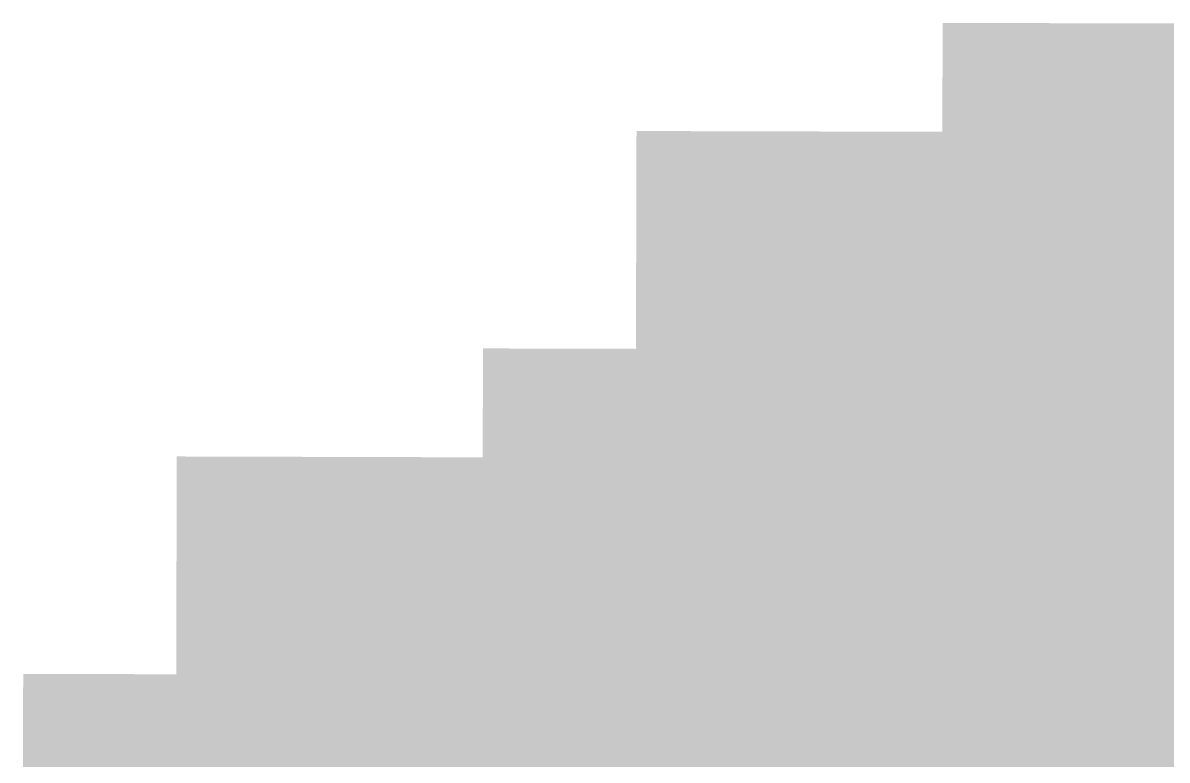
# Model space of a CAD drawing. Header units: inches. Extents: x 267136 to 306747, y 5028981 to 5062930.
# Drawn here: x 286249 to 289900, y 5043234 to 5045585 of the extents above; entities that cross this region are included whole.
import ezdxf

# ---------------------------------------------------------------- set-up
doc = ezdxf.new("R2010")
doc.units = ezdxf.units.IN
doc.header["$MEASUREMENT"] = 0

msp = doc.modelspace()

# ---------------------------------------------------------------- hatches: boundary and pattern name
for points in [[(289670.959, 5045236.179), (289638.424, 5045236.257), (289573.353, 5045236.415), (289508.281, 5045236.573), (289443.21, 5045236.732), (289378.139, 5045236.892), (289247.997, 5045237.214), (289182.926, 5045237.376), (289183.099, 5045306.833), (289183.33, 5045399.442), (289183.561, 5045492.052), (289183.791, 5045584.661), (289248.859, 5045584.499), (289313.926, 5045584.338), (289378.994, 5045584.178), (289444.061, 5045584.018), (289509.129, 5045583.859), (289574.196, 5045583.7), (289639.264, 5045583.543), (289671.798, 5045583.464), (289671.574, 5045490.855), (289671.351, 5045398.245), (289671.127, 5045305.636), (289670.959, 5045236.179)], [(290158.993, 5045235.02), (290093.922, 5045235.172), (290028.851, 5045235.325), (289963.779, 5045235.479), (289898.708, 5045235.633), (289833.637, 5045235.788), (289703.495, 5045236.1), (289670.959, 5045236.179), (289671.127, 5045305.636), (289671.351, 5045398.245), (289671.574, 5045490.855), (289671.798, 5045583.464), (289704.332, 5045583.386), (289769.399, 5045583.229), (289834.466, 5045583.073), (289899.534, 5045582.918), (289964.602, 5045582.764), (290029.669, 5045582.61), (290094.737, 5045582.457), (290159.804, 5045582.305), (290159.588, 5045489.696), (290159.372, 5045397.086), (290159.155, 5045304.477), (290158.993, 5045235.02)], [(288694, 5044891.325), (288661.462, 5044891.409), (288596.388, 5044891.577), (288531.313, 5044891.745), (288466.238, 5044891.915), (288401.164, 5044892.084), (288336.089, 5044892.255), (288271.014, 5044892.427), (288205.939, 5044892.598), (288206.062, 5044938.903), (288206.307, 5045031.512), (288206.552, 5045124.122), (288206.797, 5045216.731), (288206.859, 5045239.884), (288271.93, 5045239.712), (288402.072, 5045239.37), (288467.143, 5045239.2), (288532.214, 5045239.031), (288597.286, 5045238.862), (288662.356, 5045238.694), (288694.892, 5045238.611), (288694.833, 5045215.458), (288694.357, 5045030.24), (288694, 5044891.325)], [(289182.061, 5044890.09), (289116.986, 5044890.253), (289051.911, 5044890.416), (288921.761, 5044890.744), (288856.687, 5044890.909), (288791.612, 5044891.075), (288726.537, 5044891.242), (288694, 5044891.325), (288694.357, 5045030.24), (288694.833, 5045215.458), (288694.892, 5045238.611), (288727.428, 5045238.527), (288857.57, 5045238.195), (288987.712, 5045237.865), (289052.784, 5045237.701), (289117.854, 5045237.538), (289182.926, 5045237.376), (289182.868, 5045214.223), (289182.637, 5045121.614), (289182.407, 5045029.004), (289182.176, 5044936.395), (289182.061, 5044890.09)], [(289670.121, 5044888.893), (289637.583, 5044888.972), (289572.509, 5044889.13), (289507.434, 5044889.288), (289442.359, 5044889.447), (289377.285, 5044889.607), (289312.21, 5044889.767), (289247.135, 5044889.928), (289182.061, 5044890.09), (289182.176, 5044936.395), (289182.407, 5045029.004), (289182.637, 5045121.614), (289182.868, 5045214.223), (289182.926, 5045237.376), (289247.997, 5045237.214), (289378.139, 5045236.892), (289443.21, 5045236.732), (289508.281, 5045236.573), (289573.353, 5045236.415), (289638.424, 5045236.257), (289670.959, 5045236.179), (289670.903, 5045213.026), (289670.68, 5045120.417), (289670.457, 5045027.807), (289670.233, 5044935.198), (289670.121, 5044888.893)], [(290158.182, 5044887.734), (290093.107, 5044887.886), (290028.032, 5044888.04), (289962.958, 5044888.193), (289832.808, 5044888.503), (289767.733, 5044888.658), (289702.658, 5044888.815), (289670.121, 5044888.893), (289670.233, 5044935.198), (289670.457, 5045027.807), (289670.68, 5045120.417), (289670.903, 5045213.026), (289670.959, 5045236.179), (289703.495, 5045236.1), (289833.637, 5045235.788), (289898.708, 5045235.633), (289963.779, 5045235.479), (290028.851, 5045235.325), (290093.922, 5045235.172), (290158.993, 5045235.02), (290158.939, 5045211.867), (290158.723, 5045119.258), (290158.506, 5045026.648), (290158.29, 5044934.039), (290158.182, 5044887.734)], [(288693.107, 5044544.04), (288660.568, 5044544.124), (288530.412, 5044544.46), (288465.333, 5044544.63), (288400.255, 5044544.799), (288335.177, 5044544.97), (288270.098, 5044545.141), (288205.02, 5044545.313), (288205.081, 5044568.466), (288205.326, 5044661.075), (288205.572, 5044753.684), (288205.817, 5044846.294), (288205.939, 5044892.598), (288271.014, 5044892.427), (288336.089, 5044892.255), (288401.164, 5044892.084), (288466.238, 5044891.915), (288531.313, 5044891.745), (288596.388, 5044891.577), (288661.462, 5044891.409), (288694, 5044891.325), (288693.881, 5044845.021), (288693.643, 5044752.411), (288693.405, 5044659.802), (288693.167, 5044567.192), (288693.107, 5044544.04)], [(289181.195, 5044542.805), (289116.117, 5044542.968), (289051.039, 5044543.131), (288985.96, 5044543.295), (288920.882, 5044543.459), (288855.803, 5044543.624), (288790.725, 5044543.79), (288725.646, 5044543.957), (288693.107, 5044544.04), (288693.167, 5044567.192), (288693.405, 5044659.802), (288693.643, 5044752.411), (288693.881, 5044845.021), (288694, 5044891.325), (288726.537, 5044891.242), (288791.612, 5044891.075), (288856.687, 5044890.909), (288921.761, 5044890.744), (289051.911, 5044890.416), (289182.061, 5044890.09), (289181.945, 5044843.786), (289181.714, 5044751.176), (289181.483, 5044658.567), (289181.253, 5044565.958), (289181.195, 5044542.805)], [(289669.283, 5044541.608), (289636.744, 5044541.687), (289571.665, 5044541.844), (289441.509, 5044542.162), (289376.43, 5044542.322), (289311.352, 5044542.482), (289246.273, 5044542.643), (289181.195, 5044542.805), (289181.253, 5044565.958), (289181.483, 5044658.567), (289181.714, 5044751.176), (289181.945, 5044843.786), (289182.061, 5044890.09), (289247.135, 5044889.928), (289312.21, 5044889.767), (289377.285, 5044889.607), (289442.359, 5044889.447), (289507.434, 5044889.288), (289572.509, 5044889.13), (289637.583, 5044888.972), (289670.121, 5044888.893), (289670.009, 5044842.589), (289669.786, 5044749.979), (289669.562, 5044657.37), (289669.339, 5044564.76), (289669.283, 5044541.608)], [(290157.371, 5044540.449), (290092.292, 5044540.601), (290027.214, 5044540.754), (289962.135, 5044540.908), (289897.057, 5044541.062), (289831.979, 5044541.218), (289766.9, 5044541.373), (289701.822, 5044541.53), (289669.283, 5044541.608), (289669.339, 5044564.76), (289669.562, 5044657.37), (289669.786, 5044749.979), (289670.009, 5044842.589), (289670.121, 5044888.893), (289702.658, 5044888.815), (289767.733, 5044888.658), (289897.883, 5044888.348), (289962.958, 5044888.193), (290028.032, 5044888.04), (290093.107, 5044887.886), (290158.182, 5044887.734), (290158.073, 5044841.429), (290157.641, 5044656.211), (290157.424, 5044563.601), (290157.371, 5044540.449)], [(288204.101, 5044198.028), (288139.019, 5044198.201), (288073.937, 5044198.374), (288008.855, 5044198.548), (287878.691, 5044198.898), (287813.609, 5044199.074), (287748.527, 5044199.251), (287715.986, 5044199.339), (287716.238, 5044291.949), (287716.49, 5044384.558), (287716.743, 5044477.167), (287716.933, 5044546.624), (287749.472, 5044546.536), (287814.55, 5044546.359), (287879.628, 5044546.183), (287944.707, 5044546.008), (288009.785, 5044545.833), (288074.863, 5044545.659), (288139.941, 5044545.486), (288205.02, 5044545.313), (288204.836, 5044475.856), (288204.591, 5044383.247), (288204.346, 5044290.637), (288204.101, 5044198.028)], [(288692.215, 5044196.755), (288659.674, 5044196.839), (288529.51, 5044197.175), (288464.428, 5044197.344), (288399.347, 5044197.514), (288269.183, 5044197.856), (288204.101, 5044198.028), (288204.346, 5044290.637), (288204.591, 5044383.247), (288204.836, 5044475.856), (288205.02, 5044545.313), (288270.098, 5044545.141), (288335.177, 5044544.97), (288400.255, 5044544.799), (288465.333, 5044544.63), (288530.412, 5044544.46), (288660.568, 5044544.124), (288693.107, 5044544.04), (288692.929, 5044474.583), (288692.453, 5044289.365), (288692.215, 5044196.755)], [(289180.33, 5044195.52), (289115.248, 5044195.683), (289050.166, 5044195.846), (288920.002, 5044196.174), (288854.92, 5044196.339), (288789.838, 5044196.505), (288724.756, 5044196.672), (288692.215, 5044196.755), (288692.453, 5044289.365), (288692.929, 5044474.583), (288693.107, 5044544.04), (288725.646, 5044543.957), (288790.725, 5044543.79), (288855.803, 5044543.624), (288920.882, 5044543.459), (288985.96, 5044543.295), (289051.039, 5044543.131), (289181.195, 5044542.805), (289181.022, 5044473.348), (289180.792, 5044380.739), (289180.561, 5044288.129), (289180.33, 5044195.52)], [(289668.445, 5044194.323), (289635.904, 5044194.402), (289505.74, 5044194.718), (289440.658, 5044194.877), (289310.494, 5044195.197), (289245.412, 5044195.358), (289180.33, 5044195.52), (289180.561, 5044288.129), (289180.792, 5044380.739), (289181.022, 5044473.348), (289181.195, 5044542.805), (289246.273, 5044542.643), (289311.352, 5044542.482), (289376.43, 5044542.322), (289441.509, 5044542.162), (289571.665, 5044541.844), (289636.744, 5044541.687), (289669.283, 5044541.608), (289669.115, 5044472.151), (289668.892, 5044379.542), (289668.668, 5044286.932), (289668.445, 5044194.323)], [(290156.559, 5044193.164), (290091.478, 5044193.316), (290026.396, 5044193.469), (289961.313, 5044193.623), (289766.067, 5044194.088), (289700.985, 5044194.245), (289668.445, 5044194.323), (289668.668, 5044286.932), (289668.892, 5044379.542), (289669.115, 5044472.151), (289669.283, 5044541.608), (289701.822, 5044541.53), (289766.9, 5044541.373), (289831.979, 5044541.218), (289897.057, 5044541.062), (289962.135, 5044540.908), (290027.214, 5044540.754), (290092.292, 5044540.601), (290157.371, 5044540.449), (290157.208, 5044470.992), (290156.992, 5044378.383), (290156.775, 5044285.773), (290156.559, 5044193.164)], [(287226.898, 5043853.404), (287161.812, 5043853.586), (287031.642, 5043853.954), (286966.556, 5043854.139), (286901.471, 5043854.324), (286836.385, 5043854.51), (286771.299, 5043854.697), (286738.757, 5043854.791), (286738.956, 5043924.248), (286739.224, 5044016.857), (286739.49, 5044109.466), (286739.757, 5044202.075), (286772.298, 5044201.982), (286837.38, 5044201.795), (286967.544, 5044201.423), (287032.626, 5044201.239), (287097.707, 5044201.054), (287227.871, 5044200.688), (287227.611, 5044108.079), (287227.353, 5044015.47), (287227.093, 5043922.861), (287226.898, 5043853.404)], [(287715.04, 5043852.054), (287682.497, 5043852.143), (287617.411, 5043852.321), (287552.326, 5043852.5), (287487.24, 5043852.679), (287422.154, 5043852.859), (287357.069, 5043853.04), (287291.983, 5043853.221), (287226.898, 5043853.404), (287227.093, 5043922.861), (287227.353, 5044015.47), (287227.611, 5044108.079), (287227.871, 5044200.688), (287292.953, 5044200.506), (287423.117, 5044200.144), (287488.199, 5044199.964), (287618.363, 5044199.606), (287715.986, 5044199.339), (287715.733, 5044106.73), (287715.481, 5044014.121), (287715.229, 5043921.511), (287715.04, 5043852.054)], [(288203.181, 5043850.743), (288138.096, 5043850.916), (288073.01, 5043851.089), (288007.925, 5043851.263), (287877.753, 5043851.613), (287812.668, 5043851.789), (287747.582, 5043851.966), (287715.04, 5043852.054), (287715.229, 5043921.511), (287715.481, 5044014.121), (287715.733, 5044106.73), (287715.986, 5044199.339), (287748.527, 5044199.251), (287813.609, 5044199.074), (287878.691, 5044198.898), (288008.855, 5044198.548), (288073.937, 5044198.374), (288204.101, 5044198.028), (288203.855, 5044105.419), (288203.61, 5044012.81), (288203.365, 5043920.2), (288203.181, 5043850.743)], [(288691.323, 5043849.47), (288658.78, 5043849.554), (288593.695, 5043849.722), (288463.523, 5043850.06), (288333.353, 5043850.4), (288268.267, 5043850.572), (288203.181, 5043850.743), (288203.365, 5043920.2), (288203.61, 5044012.81), (288203.855, 5044105.419), (288204.101, 5044198.028), (288269.183, 5044197.856), (288399.347, 5044197.514), (288464.428, 5044197.344), (288529.51, 5044197.175), (288692.215, 5044196.755), (288691.978, 5044104.146), (288691.739, 5044011.537), (288691.501, 5043918.927), (288691.323, 5043849.47)], [(289179.465, 5043848.235), (289114.379, 5043848.398), (289049.293, 5043848.561), (288919.123, 5043848.889), (288854.037, 5043849.054), (288788.952, 5043849.22), (288723.866, 5043849.387), (288691.323, 5043849.47), (288691.501, 5043918.927), (288691.739, 5044011.537), (288691.978, 5044104.146), (288692.215, 5044196.755), (288724.756, 5044196.672), (288789.838, 5044196.505), (288854.92, 5044196.339), (288920.002, 5044196.174), (289050.166, 5044195.846), (289180.33, 5044195.52), (289180.099, 5044102.911), (289179.869, 5044010.302), (289179.638, 5043917.692), (289179.465, 5043848.235)], [(289667.606, 5043847.038), (289635.063, 5043847.117), (289504.893, 5043847.433), (289439.807, 5043847.592), (289374.722, 5043847.752), (289309.636, 5043847.912), (289244.55, 5043848.073), (289179.465, 5043848.235), (289179.638, 5043917.692), (289179.869, 5044010.302), (289180.099, 5044102.911), (289180.33, 5044195.52), (289245.412, 5044195.358), (289310.494, 5044195.197), (289440.658, 5044194.877), (289505.74, 5044194.718), (289668.445, 5044194.323), (289668.221, 5044101.714), (289667.998, 5044009.104), (289667.774, 5043916.495), (289667.606, 5043847.038)], [(290155.748, 5043845.879), (290090.663, 5043846.032), (290025.577, 5043846.185), (289960.492, 5043846.338), (289830.32, 5043846.648), (289765.235, 5043846.803), (289700.149, 5043846.96), (289667.606, 5043847.038), (289667.774, 5043916.495), (289667.998, 5044009.104), (289668.221, 5044101.714), (289668.445, 5044194.323), (289700.985, 5044194.245), (289766.067, 5044194.088), (289961.313, 5044193.623), (290026.396, 5044193.469), (290091.478, 5044193.316), (290156.559, 5044193.164), (290156.343, 5044100.555), (290156.126, 5044007.946), (290155.91, 5043915.336), (290155.748, 5043845.879)], [(287225.925, 5043506.119), (287160.836, 5043506.302), (287095.746, 5043506.485), (287030.657, 5043506.669), (286965.568, 5043506.854), (286835.39, 5043507.226), (286770.301, 5043507.412), (286737.756, 5043507.506), (286737.89, 5043553.811), (286738.156, 5043646.42), (286738.423, 5043739.029), (286738.689, 5043831.638), (286738.757, 5043854.791), (286771.299, 5043854.697), (286836.385, 5043854.51), (286901.471, 5043854.324), (286966.556, 5043854.139), (287031.642, 5043853.954), (287161.812, 5043853.586), (287226.898, 5043853.404), (287226.833, 5043830.251), (287226.573, 5043737.642), (287226.055, 5043552.424), (287225.925, 5043506.119)], [(287714.094, 5043504.77), (287681.549, 5043504.859), (287616.46, 5043505.037), (287551.37, 5043505.216), (287486.281, 5043505.395), (287421.192, 5043505.575), (287356.104, 5043505.756), (287291.014, 5043505.937), (287225.925, 5043506.119), (287226.055, 5043552.424), (287226.573, 5043737.642), (287226.833, 5043830.251), (287226.898, 5043853.404), (287291.983, 5043853.221), (287357.069, 5043853.04), (287422.154, 5043852.859), (287487.24, 5043852.679), (287552.326, 5043852.5), (287617.411, 5043852.321), (287715.04, 5043852.054), (287714.977, 5043828.902), (287714.725, 5043736.293), (287714.472, 5043643.684), (287714.22, 5043551.075), (287714.094, 5043504.77)], [(288202.262, 5043503.459), (288137.173, 5043503.632), (288072.084, 5043503.805), (287941.906, 5043504.153), (287876.816, 5043504.329), (287746.638, 5043504.681), (287714.094, 5043504.77), (287714.22, 5043551.075), (287714.472, 5043643.684), (287714.725, 5043736.293), (287714.977, 5043828.902), (287715.04, 5043852.054), (287747.582, 5043851.966), (287812.668, 5043851.789), (287877.753, 5043851.613), (288007.925, 5043851.263), (288073.01, 5043851.089), (288138.096, 5043850.916), (288203.181, 5043850.743), (288203.12, 5043827.591), (288202.63, 5043642.373), (288202.385, 5043549.763), (288202.262, 5043503.459)], [(288690.431, 5043502.186), (288657.886, 5043502.27), (288592.797, 5043502.437), (288462.619, 5043502.775), (288397.53, 5043502.945), (288332.44, 5043503.116), (288267.352, 5043503.287), (288202.262, 5043503.459), (288202.385, 5043549.763), (288202.63, 5043642.373), (288203.12, 5043827.591), (288203.181, 5043850.743), (288268.267, 5043850.572), (288333.353, 5043850.4), (288463.523, 5043850.06), (288593.695, 5043849.722), (288658.78, 5043849.554), (288691.323, 5043849.47), (288691.264, 5043826.318), (288690.788, 5043641.1), (288690.55, 5043548.49), (288690.431, 5043502.186)], [(289178.6, 5043500.951), (289113.51, 5043501.113), (289048.421, 5043501.276), (288983.332, 5043501.44), (288853.154, 5043501.77), (288788.064, 5043501.936), (288722.976, 5043502.102), (288690.431, 5043502.186), (288690.55, 5043548.49), (288690.788, 5043641.1), (288691.264, 5043826.318), (288691.323, 5043849.47), (288723.866, 5043849.387), (288788.952, 5043849.22), (288854.037, 5043849.054), (288919.123, 5043848.889), (289049.293, 5043848.561), (289179.465, 5043848.235), (289179.407, 5043825.083), (289179.176, 5043732.474), (289178.946, 5043639.865), (289178.715, 5043547.255), (289178.6, 5043500.951)], [(289666.769, 5043499.754), (289634.224, 5043499.832), (289569.135, 5043499.99), (289504.045, 5043500.148), (289308.778, 5043500.628), (289243.689, 5043500.789), (289178.6, 5043500.951), (289178.715, 5043547.255), (289178.946, 5043639.865), (289179.176, 5043732.474), (289179.407, 5043825.083), (289179.465, 5043848.235), (289244.55, 5043848.073), (289309.636, 5043847.912), (289374.722, 5043847.752), (289439.807, 5043847.592), (289504.893, 5043847.433), (289635.063, 5043847.117), (289667.606, 5043847.038), (289667.551, 5043823.886), (289667.327, 5043731.277), (289667.104, 5043638.667), (289666.88, 5043546.058), (289666.769, 5043499.754)], [(290154.937, 5043498.595), (290089.848, 5043498.747), (290024.759, 5043498.9), (289959.669, 5043499.054), (289894.581, 5043499.208), (289829.491, 5043499.363), (289699.313, 5043499.675), (289666.769, 5043499.754), (289666.88, 5043546.058), (289667.104, 5043638.667), (289667.327, 5043731.277), (289667.551, 5043823.886), (289667.606, 5043847.038), (289700.149, 5043846.96), (289765.235, 5043846.803), (289830.32, 5043846.648), (289960.492, 5043846.338), (290025.577, 5043846.185), (290090.663, 5043846.032), (290155.748, 5043845.879), (290155.694, 5043822.727), (290155.262, 5043637.509), (290155.045, 5043544.899), (290154.937, 5043498.595)], [(286736.756, 5043160.222), (286704.209, 5043160.316), (286639.116, 5043160.504), (286574.023, 5043160.693), (286508.931, 5043160.882), (286443.838, 5043161.072), (286378.745, 5043161.263), (286313.652, 5043161.455), (286248.56, 5043161.647), (286248.629, 5043184.799), (286248.902, 5043277.408), (286249.177, 5043370.017), (286249.45, 5043462.627), (286249.587, 5043508.931), (286314.677, 5043508.739), (286379.766, 5043508.547), (286444.854, 5043508.357), (286509.944, 5043508.167), (286575.033, 5043507.977), (286640.122, 5043507.788), (286705.212, 5043507.6), (286737.756, 5043507.506), (286737.623, 5043461.201), (286737.355, 5043368.592), (286737.089, 5043275.983), (286736.822, 5043183.374), (286736.756, 5043160.222)], [(287224.951, 5043158.835), (287159.858, 5043159.017), (287094.766, 5043159.201), (287029.673, 5043159.385), (286899.487, 5043159.755), (286834.395, 5043159.941), (286769.302, 5043160.128), (286736.756, 5043160.222), (286736.822, 5043183.374), (286737.089, 5043275.983), (286737.355, 5043368.592), (286737.623, 5043461.201), (286737.756, 5043507.506), (286770.301, 5043507.412), (286900.479, 5043507.04), (286965.568, 5043506.854), (287030.657, 5043506.669), (287095.746, 5043506.485), (287160.836, 5043506.302), (287225.925, 5043506.119), (287225.795, 5043459.814), (287225.535, 5043367.205), (287225.017, 5043181.987), (287224.951, 5043158.835)], [(287713.147, 5043157.486), (287680.601, 5043157.574), (287615.508, 5043157.752), (287485.322, 5043158.11), (287420.229, 5043158.291), (287355.137, 5043158.471), (287224.951, 5043158.835), (287225.017, 5043181.987), (287225.535, 5043367.205), (287225.795, 5043459.814), (287225.925, 5043506.119), (287291.014, 5043505.937), (287356.104, 5043505.756), (287421.192, 5043505.575), (287486.281, 5043505.395), (287551.37, 5043505.216), (287616.46, 5043505.037), (287681.549, 5043504.859), (287714.094, 5043504.77), (287713.968, 5043458.465), (287713.715, 5043365.856), (287713.463, 5043273.247), (287713.21, 5043180.638), (287713.147, 5043157.486)], [(288201.343, 5043156.175), (288136.25, 5043156.347), (288071.158, 5043156.521), (288006.065, 5043156.694), (287875.879, 5043157.044), (287810.787, 5043157.22), (287745.693, 5043157.397), (287713.147, 5043157.486), (287713.21, 5043180.638), (287713.463, 5043273.247), (287713.715, 5043365.856), (287713.968, 5043458.465), (287714.094, 5043504.77), (287746.638, 5043504.681), (287876.816, 5043504.329), (287941.906, 5043504.153), (288072.084, 5043503.805), (288202.262, 5043503.459), (288202.14, 5043457.154), (288201.895, 5043364.545), (288201.649, 5043271.936), (288201.404, 5043179.327), (288201.343, 5043156.175)], [(288689.539, 5043154.901), (288656.992, 5043154.985), (288591.899, 5043155.153), (288526.807, 5043155.322), (288461.714, 5043155.491), (288396.622, 5043155.661), (288331.529, 5043155.831), (288201.343, 5043156.175), (288201.404, 5043179.327), (288201.649, 5043271.936), (288201.895, 5043364.545), (288202.14, 5043457.154), (288202.262, 5043503.459), (288267.352, 5043503.287), (288332.44, 5043503.116), (288397.53, 5043502.945), (288462.619, 5043502.775), (288592.797, 5043502.437), (288657.886, 5043502.27), (288690.431, 5043502.186), (288690.312, 5043455.881), (288689.598, 5043178.054), (288689.539, 5043154.901)], [(289177.734, 5043153.667), (289112.642, 5043153.829), (289047.549, 5043153.992), (288917.363, 5043154.32), (288852.271, 5043154.486), (288787.178, 5043154.651), (288722.085, 5043154.818), (288689.539, 5043154.901), (288689.598, 5043178.054), (288690.312, 5043455.881), (288690.431, 5043502.186), (288722.976, 5043502.102), (288788.064, 5043501.936), (288853.154, 5043501.77), (288983.332, 5043501.44), (289048.421, 5043501.276), (289113.51, 5043501.113), (289178.6, 5043500.951), (289178.484, 5043454.646), (289178.253, 5043362.037), (289178.023, 5043269.428), (289177.792, 5043176.819), (289177.734, 5043153.667)], [(289665.93, 5043152.469), (289633.384, 5043152.548), (289503.198, 5043152.864), (289438.105, 5043153.023), (289373.013, 5043153.183), (289242.827, 5043153.505), (289177.734, 5043153.667), (289177.792, 5043176.819), (289178.023, 5043269.428), (289178.253, 5043362.037), (289178.484, 5043454.646), (289178.6, 5043500.951), (289243.689, 5043500.789), (289308.778, 5043500.628), (289504.045, 5043500.148), (289569.135, 5043499.99), (289634.224, 5043499.832), (289666.769, 5043499.754), (289666.657, 5043453.449), (289666.209, 5043268.231), (289665.986, 5043175.622), (289665.93, 5043152.469)], [(290154.126, 5043151.31), (290089.033, 5043151.463), (290023.94, 5043151.616), (289958.848, 5043151.769), (289828.662, 5043152.079), (289763.569, 5043152.235), (289698.477, 5043152.391), (289665.93, 5043152.469), (289665.986, 5043175.622), (289666.209, 5043268.231), (289666.657, 5043453.449), (289666.769, 5043499.754), (289699.313, 5043499.675), (289829.491, 5043499.363), (289894.581, 5043499.208), (289959.669, 5043499.054), (290024.759, 5043498.9), (290089.848, 5043498.747), (290154.937, 5043498.595), (290154.829, 5043452.29), (290154.613, 5043359.681), (290154.396, 5043267.072), (290154.18, 5043174.463), (290154.126, 5043151.31)]]:
    msp.add_hatch(color=256).paths.add_polyline_path(points, flags=0)

doc.saveas('drawing.dxf')
